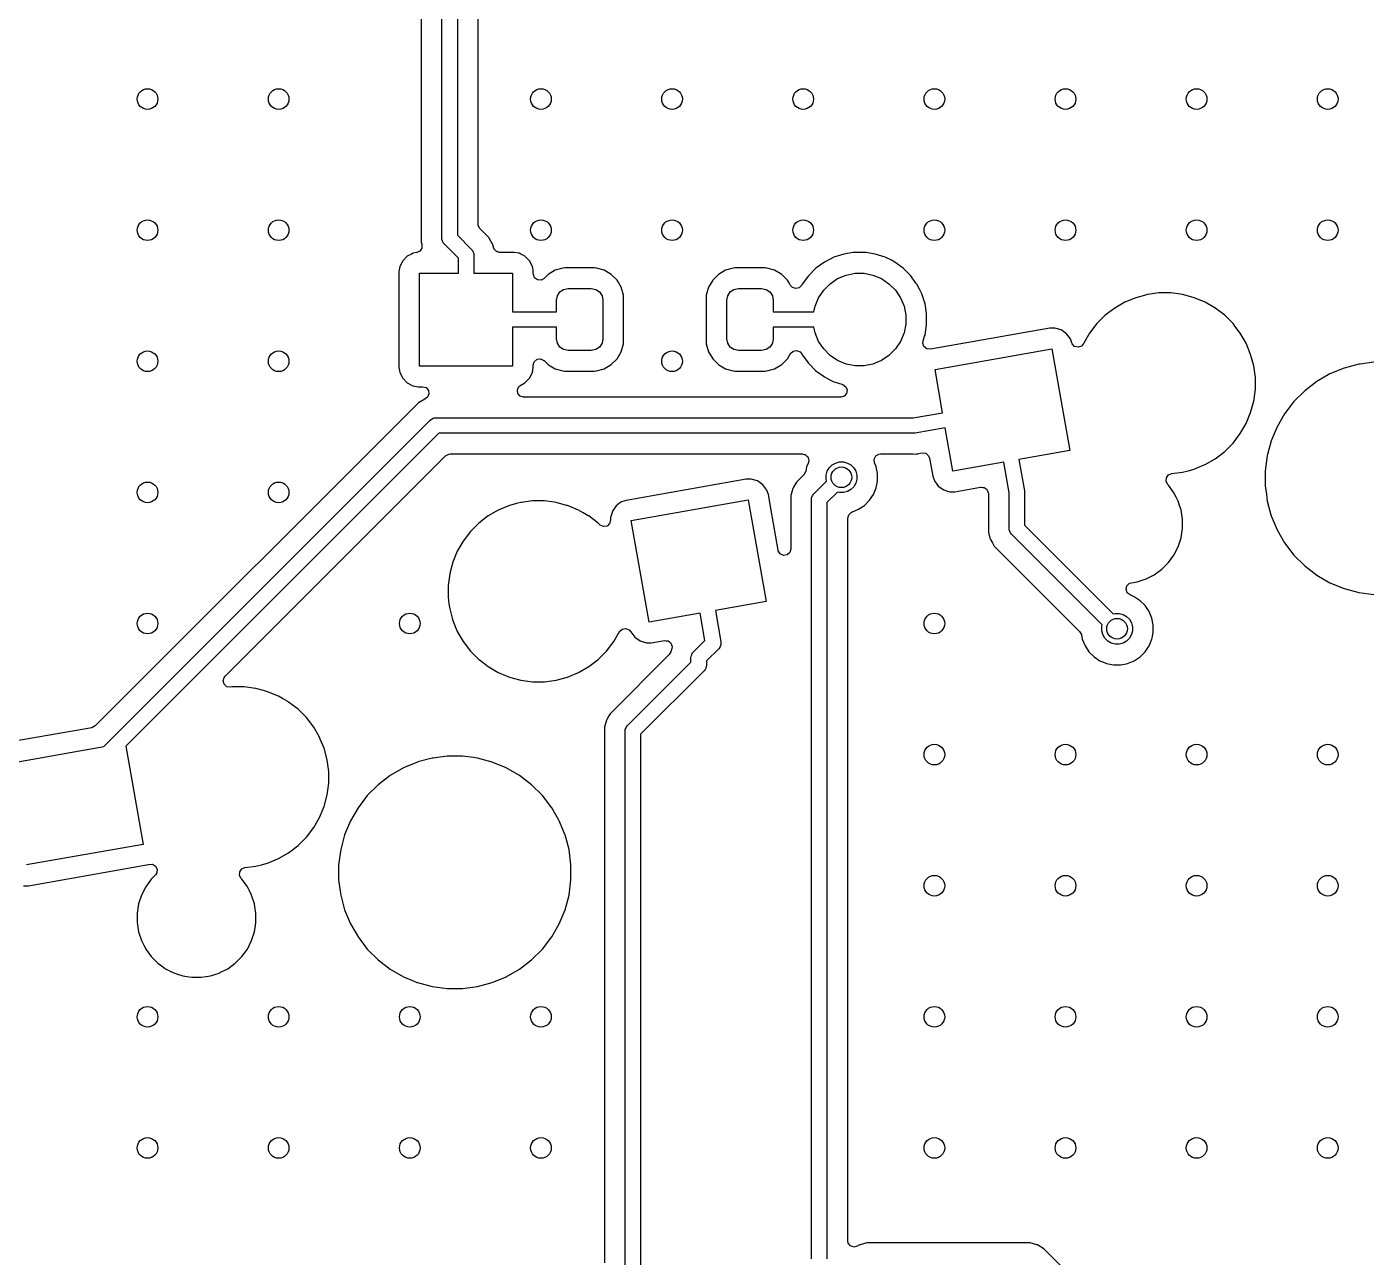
# Model space of a CAD drawing. Extents: x 2.6 to 14.2, y -9.4 to -3.8.
# Drawn here: x 10.091 to 11.118, y -5.714 to -4.775 of the extents above; entities that cross this region are included whole.
import ezdxf

# ---------------------------------------------------------------- set-up
doc = ezdxf.new("R2010")
doc.units = 0
doc.header["$MEASUREMENT"] = 0
doc.layers.add('BLACK', color=7, linetype='CONTINUOUS')

msp = doc.modelspace()

# ---------------------------------------------------------------- linework, layer by layer
at = {"layer": 'BLACK', "linetype": 'CONTINUOUS'}
for p, q in [((10.3919, -4.5435), (10.3919, -4.9397)), ((10.4077, -4.9368), (10.4077, -4.5463)), ((10.4195, -4.5488), (10.4195, -4.9344)), ((10.4353, -4.901), (10.4353, -4.6493)), ((10.4353, -4.9258), (10.4353, -4.901)), ((10.4354, -4.9269), (10.4353, -4.9258)), ((10.4367, -4.9293), (10.4354, -4.9269)), ((10.4078, -4.938), (10.4077, -4.9368)), ((10.4195, -4.9344), (10.4303, -4.9452)), ((10.4435, -4.9361), (10.4367, -4.9293)), ((10.4451, -4.9388), (10.4435, -4.9361)), ((10.3885, -4.9476), (10.3858, -4.948)), ((10.3908, -4.9466), (10.3885, -4.9476)), ((10.3924, -4.9443), (10.3908, -4.9466)), ((10.3919, -4.9397), (10.3923, -4.941)), ((10.3923, -4.941), (10.3924, -4.9415)), ((10.3924, -4.9415), (10.3924, -4.9443)), ((10.4087, -4.9401), (10.4078, -4.938)), ((10.4094, -4.941), (10.4087, -4.9401)), ((10.4202, -4.9518), (10.4094, -4.941)), ((10.4303, -4.9452), (10.4311, -4.9461)), ((10.4311, -4.9461), (10.4313, -4.9467)), ((10.4313, -4.9467), (10.4319, -4.9482)), ((10.4463, -4.941), (10.4451, -4.9388)), ((10.4472, -4.9441), (10.4463, -4.941)), ((10.4473, -4.9444), (10.4472, -4.9441)), ((10.4474, -4.9446), (10.4473, -4.9444)), ((10.4476, -4.9449), (10.4474, -4.9446)), ((10.448, -4.9456), (10.4476, -4.9449)), ((10.4486, -4.9461), (10.448, -4.9456)), ((10.4492, -4.9467), (10.4486, -4.9461)), ((10.4498, -4.9468), (10.4492, -4.9467)), ((10.4502, -4.9472), (10.4498, -4.9468)), ((10.451, -4.9472), (10.4502, -4.9472)), ((10.4518, -4.9475), (10.451, -4.9472)), ((10.4628, -4.9475), (10.4518, -4.9475)), ((10.4665, -4.948), (10.4628, -4.9475)), ((10.4628, -4.9475), (10.4628, -4.9475)), ((10.7212, -4.9476), (10.7142, -4.9487)), ((10.7221, -4.9475), (10.7212, -4.9476)), ((10.7302, -4.9475), (10.7221, -4.9475)), ((10.7311, -4.9476), (10.7302, -4.9475)), ((10.7381, -4.9487), (10.7311, -4.9476)), ((10.3773, -4.9548), (10.3755, -4.9583)), ((10.3778, -4.9538), (10.3773, -4.9548)), ((10.3813, -4.9503), (10.3778, -4.9538)), ((10.3778, -4.9538), (10.3778, -4.9538)), ((10.3778, -4.9538), (10.3778, -4.9538)), ((10.3845, -4.9487), (10.3813, -4.9503)), ((10.3813, -4.9503), (10.3813, -4.9503)), ((10.3813, -4.9503), (10.3813, -4.9503)), ((10.3858, -4.948), (10.3845, -4.9487)), ((10.4202, -4.9632), (10.4202, -4.9518)), ((10.4319, -4.9482), (10.4321, -4.9494)), ((10.4321, -4.9494), (10.4321, -4.9632)), ((10.4678, -4.9487), (10.4665, -4.948)), ((10.471, -4.9503), (10.4678, -4.9487)), ((10.4745, -4.9538), (10.471, -4.9503)), ((10.471, -4.9503), (10.471, -4.9503)), ((10.471, -4.9503), (10.471, -4.9503)), ((10.4768, -4.9583), (10.4745, -4.9538)), ((10.4745, -4.9538), (10.4745, -4.9538)), ((10.4745, -4.9538), (10.4745, -4.9538)), ((10.6993, -4.9549), (10.6928, -4.9596)), ((10.7065, -4.9512), (10.6993, -4.9549)), ((10.7142, -4.9487), (10.7065, -4.9512)), ((10.7458, -4.9512), (10.7381, -4.9487)), ((10.7504, -4.9535), (10.7458, -4.9512)), ((10.753, -4.9549), (10.7504, -4.9535)), ((10.7595, -4.9596), (10.753, -4.9549)), ((10.753, -4.9549), (10.753, -4.9549)), ((10.753, -4.9549), (10.753, -4.9549)), ((10.3755, -4.9583), (10.3749, -4.962)), ((10.3749, -4.962), (10.3749, -5.0353)), ((10.3907, -5.0341), (10.3907, -4.9632)), ((10.3907, -4.9632), (10.4202, -4.9632)), ((10.4321, -4.9632), (10.4616, -4.9632)), ((10.4616, -4.9632), (10.4616, -4.9927)), ((10.4772, -4.9611), (10.4768, -4.9583)), ((10.4773, -4.962), (10.4772, -4.9611)), ((10.4773, -4.9638), (10.4773, -4.962)), ((10.4774, -4.9642), (10.4773, -4.9638)), ((10.4783, -4.9668), (10.4774, -4.9642)), ((10.4805, -4.9684), (10.4783, -4.9668)), ((10.4833, -4.9686), (10.4805, -4.9684)), ((10.4857, -4.9673), (10.4833, -4.9686)), ((10.4887, -4.9643), (10.4857, -4.9673)), ((10.494, -4.9611), (10.4887, -4.9643)), ((10.4887, -4.9643), (10.4887, -4.9643)), ((10.5, -4.9594), (10.494, -4.9611)), ((10.494, -4.9611), (10.494, -4.9611)), ((10.5014, -4.9593), (10.5, -4.9594)), ((10.5241, -4.9593), (10.5014, -4.9593)), ((10.5014, -4.9593), (10.5014, -4.9593)), ((10.5255, -4.9594), (10.5241, -4.9593)), ((10.5315, -4.9611), (10.5255, -4.9594)), ((10.5255, -4.9594), (10.5255, -4.9594)), ((10.5368, -4.9643), (10.5315, -4.9611)), ((10.5315, -4.9611), (10.5315, -4.9611)), ((10.5412, -4.9687), (10.5368, -4.9643)), ((10.5368, -4.9643), (10.5368, -4.9643)), ((10.6186, -4.9643), (10.6142, -4.9687)), ((10.624, -4.9611), (10.6186, -4.9643)), ((10.6186, -4.9643), (10.6186, -4.9643)), ((10.6299, -4.9594), (10.624, -4.9611)), ((10.624, -4.9611), (10.624, -4.9611)), ((10.6313, -4.9593), (10.6299, -4.9594)), ((10.654, -4.9593), (10.6313, -4.9593)), ((10.6313, -4.9593), (10.6313, -4.9593)), ((10.6554, -4.9594), (10.654, -4.9593)), ((10.6614, -4.9611), (10.6554, -4.9594)), ((10.6554, -4.9594), (10.6554, -4.9594)), ((10.6668, -4.9643), (10.6614, -4.9611)), ((10.6614, -4.9611), (10.6614, -4.9611)), ((10.6712, -4.9687), (10.6668, -4.9643)), ((10.6668, -4.9643), (10.6668, -4.9643)), ((10.6871, -4.9653), (10.6824, -4.9718)), ((10.6928, -4.9596), (10.6871, -4.9653)), ((10.7037, -4.9713), (10.7094, -4.9674)), ((10.7094, -4.9674), (10.7159, -4.9647)), ((10.7159, -4.9647), (10.7227, -4.9634)), ((10.7227, -4.9634), (10.7296, -4.9634)), ((10.7296, -4.9634), (10.7364, -4.9647)), ((10.7364, -4.9647), (10.7428, -4.9674)), ((10.7428, -4.9674), (10.7486, -4.9713)), ((10.7652, -4.9653), (10.7595, -4.9596)), ((10.7692, -4.9709), (10.7652, -4.9653)), ((10.4957, -4.9805), (10.4976, -4.9776)), ((10.4976, -4.9776), (10.5005, -4.9757)), ((10.5005, -4.9757), (10.5039, -4.975)), ((10.5039, -4.975), (10.5216, -4.975)), ((10.5216, -4.975), (10.525, -4.9757)), ((10.525, -4.9757), (10.5279, -4.9776)), ((10.5279, -4.9776), (10.5298, -4.9805)), ((10.542, -4.97), (10.5412, -4.9687)), ((10.5412, -4.9687), (10.5412, -4.9687)), ((10.5444, -4.974), (10.542, -4.97)), ((10.5461, -4.98), (10.5444, -4.974)), ((10.611, -4.974), (10.6093, -4.98)), ((10.6142, -4.9687), (10.611, -4.974)), ((10.611, -4.974), (10.611, -4.974)), ((10.6142, -4.9687), (10.6142, -4.9687)), ((10.6256, -4.9805), (10.6276, -4.9776)), ((10.6276, -4.9776), (10.6304, -4.9757)), ((10.6304, -4.9757), (10.6338, -4.975)), ((10.6338, -4.975), (10.6515, -4.975)), ((10.6515, -4.975), (10.6549, -4.9757)), ((10.6549, -4.9757), (10.6578, -4.9776)), ((10.6578, -4.9776), (10.6597, -4.9805)), ((10.672, -4.97), (10.6712, -4.9687)), ((10.6712, -4.9687), (10.6712, -4.9687)), ((10.673, -4.9718), (10.672, -4.97)), ((10.6735, -4.9727), (10.673, -4.9718)), ((10.6749, -4.9742), (10.6735, -4.9727)), ((10.6775, -4.9751), (10.6749, -4.9742)), ((10.6802, -4.9744), (10.6775, -4.9751)), ((10.6821, -4.9724), (10.6802, -4.9744)), ((10.6824, -4.9718), (10.6821, -4.9724)), ((10.6949, -4.982), (10.6988, -4.9762)), ((10.6988, -4.9762), (10.7037, -4.9713)), ((10.7486, -4.9713), (10.7535, -4.9762)), ((10.7535, -4.9762), (10.7574, -4.982)), ((10.7699, -4.9718), (10.7692, -4.9709)), ((10.7718, -4.9755), (10.7699, -4.9718)), ((10.7736, -4.979), (10.7718, -4.9755)), ((10.9545, -4.9784), (10.946, -4.9796)), ((10.9636, -4.9784), (10.9545, -4.9784)), ((10.9545, -4.9784), (10.9545, -4.9784)), ((10.971, -4.9794), (10.9636, -4.9784)), ((10.9636, -4.9784), (10.9636, -4.9784)), ((10.495, -4.9839), (10.4957, -4.9805)), ((10.495, -4.9927), (10.495, -4.9839)), ((10.5298, -4.9805), (10.5305, -4.9839)), ((10.5305, -4.9839), (10.5305, -5.0134)), ((10.5462, -4.9814), (10.5461, -4.98)), ((10.5462, -5.0159), (10.5462, -4.9814)), ((10.6093, -4.98), (10.6092, -4.9814)), ((10.6092, -4.9814), (10.6092, -5.0159)), ((10.6093, -4.98), (10.6093, -4.98)), ((10.625, -4.9839), (10.6256, -4.9805)), ((10.625, -5.0134), (10.625, -4.9839)), ((10.6597, -4.9805), (10.6604, -4.9839)), ((10.6604, -4.9839), (10.6604, -4.9927)), ((10.6914, -4.9927), (10.6922, -4.9884)), ((10.6922, -4.9884), (10.6949, -4.982)), ((10.7574, -4.982), (10.7601, -4.9884)), ((10.7601, -4.9884), (10.7614, -4.9952)), ((10.7744, -4.9814), (10.7736, -4.979)), ((10.7736, -4.979), (10.7736, -4.979)), ((10.7736, -4.979), (10.7736, -4.979)), ((10.7761, -4.9867), (10.7744, -4.9814)), ((10.777, -4.9921), (10.7761, -4.9867)), ((10.9285, -4.9854), (10.9207, -4.9899)), ((10.9368, -4.982), (10.9285, -4.9854)), ((10.9285, -4.9854), (10.9285, -4.9854)), ((10.9441, -4.98), (10.9368, -4.982)), ((10.9456, -4.9796), (10.9441, -4.98)), ((10.946, -4.9796), (10.9456, -4.9796)), ((10.9725, -4.9796), (10.971, -4.9794)), ((10.9806, -4.9818), (10.9725, -4.9796)), ((10.9812, -4.982), (10.9806, -4.9818)), ((10.9896, -4.9854), (10.9812, -4.982)), ((10.9911, -4.9863), (10.9896, -4.9854)), ((10.9896, -4.9854), (10.9896, -4.9854)), ((10.997, -4.9897), (10.9911, -4.9863)), ((10.4616, -4.9927), (10.495, -4.9927)), ((10.6604, -4.9927), (10.6914, -4.9927)), ((10.7614, -4.9952), (10.7614, -5.0021)), ((10.7773, -4.9946), (10.777, -4.9921)), ((10.7773, -5.0027), (10.7773, -4.9946)), ((10.9135, -4.9954), (10.9071, -5.0018)), ((10.9207, -4.9899), (10.9135, -4.9954)), ((10.9974, -4.9899), (10.997, -4.9897)), ((11.0046, -4.9954), (10.9974, -4.9899)), ((11.011, -5.0018), (11.0046, -4.9954)), ((11.0046, -4.9954), (11.0046, -4.9954)), ((10.4655, -5.0046), (10.4616, -5.0046)), ((10.4616, -5.0046), (10.4616, -5.0341)), ((10.495, -5.0046), (10.4655, -5.0046)), ((10.495, -5.0134), (10.495, -5.0046)), ((10.685, -5.0046), (10.6604, -5.0046)), ((10.6604, -5.0046), (10.6604, -5.0134)), ((10.6914, -5.0046), (10.685, -5.0046)), ((10.6922, -5.0089), (10.6914, -5.0046)), ((10.6949, -5.0154), (10.6922, -5.0089)), ((10.7601, -5.0089), (10.7574, -5.0154)), ((10.7614, -5.0021), (10.7601, -5.0089)), ((10.7761, -5.0106), (10.7773, -5.0027)), ((10.8713, -5.0052), (10.7802, -5.0213)), ((10.8751, -5.0052), (10.8713, -5.0052)), ((10.8713, -5.0052), (10.8713, -5.0052)), ((10.8798, -5.0066), (10.8751, -5.0052)), ((10.8839, -5.0095), (10.8798, -5.0066)), ((10.8798, -5.0066), (10.8798, -5.0066)), ((10.9016, -5.009), (10.8971, -5.0168)), ((10.9071, -5.0018), (10.9016, -5.009)), ((11.0124, -5.0037), (11.011, -5.0018)), ((11.011, -5.0018), (11.011, -5.0018)), ((11.011, -5.0018), (11.011, -5.0018)), ((11.0165, -5.009), (11.0124, -5.0037)), ((11.021, -5.0168), (11.0165, -5.009)), ((11.0165, -5.009), (11.0165, -5.009)), ((11.0165, -5.009), (11.0165, -5.009)), ((10.4957, -5.0168), (10.495, -5.0134)), ((10.4976, -5.0197), (10.4957, -5.0168)), ((10.5005, -5.0216), (10.4976, -5.0197)), ((10.5279, -5.0197), (10.525, -5.0216)), ((10.5298, -5.0168), (10.5279, -5.0197)), ((10.5305, -5.0134), (10.5298, -5.0168)), ((10.5444, -5.0233), (10.5461, -5.0173)), ((10.5461, -5.0173), (10.5462, -5.0159)), ((10.6092, -5.0159), (10.6092, -5.0159)), ((10.6092, -5.0159), (10.6093, -5.0173)), ((10.6093, -5.0173), (10.611, -5.0233)), ((10.6256, -5.0168), (10.625, -5.0134)), ((10.6276, -5.0197), (10.6256, -5.0168)), ((10.6304, -5.0216), (10.6276, -5.0197)), ((10.6578, -5.0197), (10.6549, -5.0216)), ((10.6597, -5.0168), (10.6578, -5.0197)), ((10.6604, -5.0134), (10.6597, -5.0168)), ((10.6988, -5.0211), (10.6949, -5.0154)), ((10.7574, -5.0154), (10.7535, -5.0211)), ((10.7744, -5.0167), (10.7747, -5.015)), ((10.7753, -5.0193), (10.7744, -5.0167)), ((10.7747, -5.015), (10.7758, -5.0114)), ((10.7774, -5.021), (10.7753, -5.0193)), ((10.7758, -5.0114), (10.7761, -5.0106)), ((10.7761, -5.0106), (10.7761, -5.0106)), ((10.7761, -5.0106), (10.7761, -5.0106)), ((10.8869, -5.0135), (10.8839, -5.0095)), ((10.8839, -5.0095), (10.8839, -5.0095)), ((10.888, -5.0165), (10.8869, -5.0135)), ((10.8869, -5.0135), (10.8869, -5.0135)), ((10.8869, -5.0135), (10.8869, -5.0135)), ((10.8882, -5.0171), (10.888, -5.0165)), ((10.8901, -5.0191), (10.8882, -5.0171)), ((10.8928, -5.0198), (10.8901, -5.0191)), ((10.8954, -5.019), (10.8928, -5.0198)), ((10.897, -5.0169), (10.8954, -5.019)), ((10.8971, -5.0168), (10.897, -5.017)), ((10.897, -5.017), (10.897, -5.0169)), ((11.0222, -5.0199), (11.021, -5.0168)), ((11.021, -5.0168), (11.021, -5.0168)), ((11.021, -5.0168), (11.021, -5.0168)), ((10.4781, -5.0308), (10.4802, -5.029)), ((10.4802, -5.029), (10.4829, -5.0286)), ((10.4829, -5.0286), (10.4854, -5.0298)), ((10.4854, -5.0298), (10.4857, -5.03)), ((10.4857, -5.03), (10.4887, -5.033)), ((10.5039, -5.0223), (10.5005, -5.0216)), ((10.5216, -5.0223), (10.5039, -5.0223)), ((10.525, -5.0216), (10.5216, -5.0223)), ((10.5368, -5.033), (10.5412, -5.0286)), ((10.5412, -5.0286), (10.5444, -5.0233)), ((10.611, -5.0233), (10.611, -5.0233)), ((10.611, -5.0233), (10.6142, -5.0286)), ((10.6142, -5.0286), (10.6142, -5.0286)), ((10.6142, -5.0286), (10.6186, -5.033)), ((10.6338, -5.0223), (10.6304, -5.0216)), ((10.6515, -5.0223), (10.6338, -5.0223)), ((10.6549, -5.0216), (10.6515, -5.0223)), ((10.6668, -5.033), (10.6712, -5.0286)), ((10.6712, -5.0286), (10.6735, -5.0246)), ((10.6735, -5.0246), (10.6755, -5.0228)), ((10.6755, -5.0228), (10.6782, -5.0223)), ((10.6782, -5.0223), (10.6808, -5.0233)), ((10.6808, -5.0233), (10.6821, -5.0249)), ((10.6821, -5.0249), (10.6824, -5.0255)), ((10.6824, -5.0255), (10.6871, -5.032)), ((10.7037, -5.026), (10.6988, -5.0211)), ((10.7094, -5.0299), (10.7037, -5.026)), ((10.7159, -5.0326), (10.7094, -5.0299)), ((10.7428, -5.0299), (10.7364, -5.0326)), ((10.7486, -5.026), (10.7428, -5.0299)), ((10.7535, -5.0211), (10.7486, -5.026)), ((10.7802, -5.0213), (10.7774, -5.021)), ((10.7837, -5.0367), (10.8728, -5.021)), ((10.8728, -5.021), (10.8865, -5.0985)), ((11.0244, -5.0252), (11.0222, -5.0199)), ((11.0268, -5.0339), (11.0244, -5.0252)), ((10.3749, -5.0353), (10.3753, -5.0375)), ((10.3753, -5.0375), (10.3755, -5.039)), ((10.3755, -5.039), (10.3778, -5.0435)), ((10.4616, -5.0341), (10.3907, -5.0341)), ((10.4745, -5.0435), (10.4768, -5.039)), ((10.4768, -5.039), (10.4773, -5.0353)), ((10.4768, -5.039), (10.4768, -5.039)), ((10.4768, -5.039), (10.4768, -5.039)), ((10.4773, -5.0335), (10.4781, -5.0308)), ((10.4773, -5.0353), (10.4773, -5.0335)), ((10.4887, -5.033), (10.4887, -5.033)), ((10.4887, -5.033), (10.4902, -5.0339)), ((10.4902, -5.0339), (10.494, -5.0362)), ((10.494, -5.0362), (10.5, -5.0379)), ((10.5, -5.0379), (10.5014, -5.038)), ((10.5014, -5.038), (10.5241, -5.038)), ((10.5241, -5.038), (10.5255, -5.0379)), ((10.5255, -5.0379), (10.5315, -5.0362)), ((10.5315, -5.0362), (10.5368, -5.033)), ((10.6186, -5.033), (10.6186, -5.033)), ((10.6186, -5.033), (10.6201, -5.0339)), ((10.6201, -5.0339), (10.624, -5.0362)), ((10.624, -5.0362), (10.6299, -5.0379)), ((10.6299, -5.0379), (10.6313, -5.038)), ((10.6313, -5.038), (10.654, -5.038)), ((10.654, -5.038), (10.6554, -5.0379)), ((10.6554, -5.0379), (10.6614, -5.0362)), ((10.6614, -5.0362), (10.6668, -5.033)), ((10.6871, -5.032), (10.6928, -5.0377)), ((10.6928, -5.0377), (10.6983, -5.0417)), ((10.7227, -5.0339), (10.7159, -5.0326)), ((10.7296, -5.0339), (10.7227, -5.0339)), ((10.7364, -5.0326), (10.7296, -5.0339)), ((10.7895, -5.0697), (10.7837, -5.0367)), ((11.028, -5.0428), (11.0268, -5.0339)), ((11.0849, -5.0402), (11.0748, -5.046)), ((11.0956, -5.0357), (11.0849, -5.0402)), ((11.0849, -5.0402), (11.0849, -5.0402)), ((11.1068, -5.0327), (11.0956, -5.0357)), ((11.0956, -5.0357), (11.0956, -5.0357)), ((11.1079, -5.0326), (11.1068, -5.0327)), ((11.1183, -5.0312), (11.1079, -5.0326)), ((10.3778, -5.0435), (10.3778, -5.0435)), ((10.3778, -5.0435), (10.3778, -5.0435)), ((10.3778, -5.0435), (10.3813, -5.047)), ((10.3813, -5.047), (10.3813, -5.047)), ((10.3813, -5.047), (10.3813, -5.047)), ((10.3813, -5.047), (10.3851, -5.0489)), ((10.3851, -5.0489), (10.3858, -5.0493)), ((10.3858, -5.0493), (10.3895, -5.0499)), ((10.3895, -5.0499), (10.3895, -5.0499)), ((10.3895, -5.0499), (10.3929, -5.0499)), ((10.3929, -5.0499), (10.3956, -5.0506)), ((10.4652, -5.0523), (10.4663, -5.0498)), ((10.4663, -5.0498), (10.4678, -5.0486)), ((10.4678, -5.0486), (10.471, -5.047)), ((10.471, -5.047), (10.4745, -5.0435)), ((10.6983, -5.0417), (10.6993, -5.0424)), ((10.6993, -5.0424), (10.703, -5.0443)), ((10.703, -5.0443), (10.7065, -5.0461)), ((10.7065, -5.0461), (10.7065, -5.0461)), ((10.7065, -5.0461), (10.7065, -5.0461)), ((10.7065, -5.0461), (10.7093, -5.047)), ((10.7093, -5.047), (10.7133, -5.0483)), ((10.7133, -5.0483), (10.7156, -5.0499)), ((10.7156, -5.0499), (10.7166, -5.0524)), ((11.028, -5.0519), (11.028, -5.0428)), ((11.0748, -5.046), (11.0656, -5.053)), ((10.3946, -5.0593), (10.3897, -5.0622)), ((10.3948, -5.0592), (10.3946, -5.0593)), ((10.3966, -5.0579), (10.3948, -5.0592)), ((10.3956, -5.0506), (10.3974, -5.0527)), ((10.3978, -5.0554), (10.3966, -5.0579)), ((10.3974, -5.0527), (10.3978, -5.0554)), ((10.4656, -5.055), (10.4652, -5.0523)), ((10.4674, -5.0571), (10.4656, -5.055)), ((10.47, -5.0578), (10.4674, -5.0571)), ((10.7118, -5.0578), (10.47, -5.0578)), ((10.7143, -5.0571), (10.7118, -5.0578)), ((10.7162, -5.0551), (10.7143, -5.0571)), ((10.7166, -5.0524), (10.7162, -5.0551)), ((11.0268, -5.0608), (11.028, -5.0519)), ((11.0656, -5.053), (11.0574, -5.0613)), ((11.0656, -5.053), (11.0656, -5.053)), ((10.3897, -5.0622), (10.1432, -5.3086)), ((10.3897, -5.0622), (10.3897, -5.0622)), ((10.7671, -5.0736), (10.7895, -5.0697)), ((11.021, -5.0779), (11.0244, -5.0696)), ((11.0244, -5.0696), (11.0268, -5.0608)), ((11.0503, -5.0705), (11.0445, -5.0805)), ((11.0574, -5.0613), (11.0503, -5.0705)), ((11.0574, -5.0613), (11.0574, -5.0613)), ((10.1498, -5.3244), (10.3988, -5.0753)), ((10.3988, -5.0753), (10.3997, -5.0746)), ((10.3997, -5.0746), (10.4011, -5.074)), ((10.4011, -5.074), (10.4018, -5.0737)), ((10.4018, -5.0737), (10.403, -5.0736)), ((10.403, -5.0736), (10.7671, -5.0736)), ((10.7915, -5.0813), (10.7686, -5.0853)), ((10.7973, -5.1143), (10.7915, -5.0813)), ((11.0165, -5.0857), (11.021, -5.0779)), ((11.0445, -5.0805), (11.04, -5.0913)), ((11.0445, -5.0805), (11.0445, -5.0805)), ((10.4054, -5.0854), (10.1667, -5.3241)), ((10.7675, -5.0854), (10.4054, -5.0854)), ((10.7676, -5.0854), (10.7675, -5.0854)), ((10.7675, -5.0854), (10.7675, -5.0854)), ((10.7675, -5.0854), (10.7675, -5.0854)), ((10.768, -5.0854), (10.7676, -5.0854)), ((10.7686, -5.0853), (10.768, -5.0854)), ((11.011, -5.0929), (11.0165, -5.0857)), ((11.04, -5.0913), (11.0373, -5.1015)), ((11.04, -5.0913), (11.04, -5.0913)), ((10.4105, -5.1026), (10.4129, -5.1013)), ((10.4129, -5.1013), (10.414, -5.1012)), ((10.414, -5.1012), (10.6826, -5.1012)), ((10.6826, -5.1012), (10.6836, -5.1015)), ((10.6836, -5.1015), (10.6846, -5.1016)), ((10.6846, -5.1016), (10.6849, -5.1019)), ((10.6849, -5.1019), (10.6852, -5.102)), ((10.7386, -5.1027), (10.7409, -5.1013)), ((10.7409, -5.1013), (10.7421, -5.1012)), ((10.7421, -5.1012), (10.7644, -5.1012)), ((10.7644, -5.1012), (10.7648, -5.1012)), ((10.7648, -5.1012), (10.7648, -5.1012)), ((10.7648, -5.1012), (10.7665, -5.1012)), ((10.7665, -5.1012), (10.7665, -5.1012)), ((10.7665, -5.1012), (10.7669, -5.1012)), ((10.7669, -5.1012), (10.767, -5.1012)), ((10.767, -5.1012), (10.7686, -5.1014)), ((10.7686, -5.1014), (10.7695, -5.1012)), ((10.7695, -5.1012), (10.7705, -5.1012)), ((10.7705, -5.1012), (10.7723, -5.1007)), ((10.7723, -5.1007), (10.7739, -5.1004)), ((10.7739, -5.1004), (10.7767, -5.1007)), ((10.7767, -5.1007), (10.7788, -5.1025)), ((10.8865, -5.0985), (10.8477, -5.1054)), ((10.9974, -5.1048), (11.0046, -5.0993)), ((11.0046, -5.0993), (11.011, -5.0929)), ((11.0046, -5.0993), (11.0046, -5.0993)), ((11.0046, -5.0993), (11.0046, -5.0993)), ((11.011, -5.0929), (11.011, -5.0929)), ((11.011, -5.0929), (11.011, -5.0929)), ((11.0373, -5.1015), (11.037, -5.1025)), ((10.2423, -5.2708), (10.4105, -5.1026)), ((10.6858, -5.1109), (10.6851, -5.1146)), ((10.6852, -5.102), (10.6859, -5.1028)), ((10.6872, -5.1077), (10.6858, -5.1109)), ((10.6859, -5.1028), (10.6867, -5.1035)), ((10.6867, -5.1035), (10.6868, -5.1038)), ((10.6868, -5.1038), (10.687, -5.104)), ((10.687, -5.104), (10.6871, -5.1051)), ((10.6871, -5.1051), (10.6874, -5.1061)), ((10.6873, -5.1072), (10.6872, -5.1075)), ((10.6872, -5.1075), (10.6872, -5.1077)), ((10.6874, -5.1068), (10.6873, -5.1072)), ((10.6874, -5.1061), (10.6874, -5.1066)), ((10.6874, -5.1066), (10.6874, -5.1068)), ((10.7014, -5.1144), (10.703, -5.1118)), ((10.703, -5.1118), (10.7052, -5.1096)), ((10.7052, -5.1096), (10.7078, -5.1081)), ((10.7078, -5.1081), (10.7108, -5.1073)), ((10.7108, -5.1073), (10.7139, -5.1073)), ((10.7139, -5.1073), (10.7169, -5.1081)), ((10.7169, -5.1081), (10.7195, -5.1096)), ((10.7195, -5.1096), (10.7217, -5.1118)), ((10.7217, -5.1118), (10.7233, -5.1144)), ((10.7373, -5.1052), (10.7386, -5.1027)), ((10.7376, -5.1079), (10.7373, -5.1052)), ((10.7388, -5.1108), (10.7376, -5.1079)), ((10.7389, -5.1109), (10.7388, -5.1108)), ((10.7399, -5.1162), (10.7389, -5.1109)), ((10.7389, -5.1109), (10.7389, -5.1109)), ((10.7389, -5.1109), (10.7389, -5.1109)), ((10.7788, -5.1025), (10.7796, -5.1044)), ((10.7796, -5.1044), (10.782, -5.1182)), ((10.8361, -5.1074), (10.7973, -5.1143)), ((10.8402, -5.1308), (10.8361, -5.1074)), ((10.8477, -5.1054), (10.8519, -5.1293)), ((10.9812, -5.1128), (10.9864, -5.1106)), ((10.9864, -5.1106), (10.9896, -5.1093)), ((10.9896, -5.1093), (10.9974, -5.1048)), ((10.9896, -5.1093), (10.9896, -5.1093)), ((10.9896, -5.1093), (10.9896, -5.1093)), ((10.9896, -5.1093), (10.9896, -5.1093)), ((11.037, -5.1025), (11.0355, -5.114)), ((11.037, -5.1025), (11.037, -5.1025)), ((10.6398, -5.1204), (10.5482, -5.1366)), ((10.6435, -5.1204), (10.6398, -5.1204)), ((10.6398, -5.1204), (10.6398, -5.1204)), ((10.6483, -5.1218), (10.6435, -5.1204)), ((10.6524, -5.1247), (10.6483, -5.1218)), ((10.6483, -5.1218), (10.6483, -5.1218)), ((10.6838, -5.1169), (10.6781, -5.1226)), ((10.6839, -5.1168), (10.6838, -5.1168)), ((10.6838, -5.1168), (10.6838, -5.1169)), ((10.684, -5.1165), (10.6839, -5.1168)), ((10.685, -5.1148), (10.684, -5.1165)), ((10.6851, -5.1146), (10.685, -5.1148)), ((10.6913, -5.1317), (10.701, -5.1219)), ((10.7006, -5.1174), (10.7014, -5.1144)), ((10.7006, -5.1205), (10.7006, -5.1174)), ((10.701, -5.1219), (10.7006, -5.1205)), ((10.7233, -5.1144), (10.7241, -5.1174)), ((10.7241, -5.1205), (10.7233, -5.1235)), ((10.7241, -5.1174), (10.7241, -5.1205)), ((10.7393, -5.1246), (10.7399, -5.1217)), ((10.7399, -5.1217), (10.7399, -5.1162)), ((10.782, -5.1182), (10.782, -5.1182)), ((10.782, -5.1182), (10.7832, -5.1217)), ((10.7832, -5.1217), (10.7832, -5.1218)), ((10.7832, -5.1218), (10.7851, -5.1242)), ((10.9599, -5.1221), (10.9601, -5.1194)), ((10.9612, -5.1245), (10.9599, -5.1221)), ((10.9601, -5.1194), (10.9617, -5.1172)), ((10.9617, -5.1172), (10.964, -5.1162)), ((10.964, -5.1162), (10.9725, -5.1151)), ((10.9725, -5.1151), (10.9767, -5.114)), ((10.9767, -5.114), (10.9812, -5.1128)), ((11.0355, -5.114), (11.0355, -5.1256)), ((10.6554, -5.1287), (10.6524, -5.1247)), ((10.6524, -5.1247), (10.6524, -5.1247)), ((10.6566, -5.1322), (10.6554, -5.1287)), ((10.6587, -5.1441), (10.6566, -5.1322)), ((10.6752, -5.1275), (10.6738, -5.133)), ((10.6758, -5.1266), (10.6752, -5.1275)), ((10.6752, -5.1275), (10.6752, -5.1275)), ((10.6781, -5.1226), (10.6758, -5.1266)), ((10.6758, -5.1266), (10.6758, -5.1266)), ((10.6781, -5.1226), (10.6781, -5.1226)), ((10.6904, -5.133), (10.6905, -5.1326)), ((10.6905, -5.1326), (10.6913, -5.1317)), ((10.7094, -5.1303), (10.7013, -5.1383)), ((10.7108, -5.1307), (10.7094, -5.1303)), ((10.7139, -5.1307), (10.7108, -5.1307)), ((10.7169, -5.1299), (10.7139, -5.1307)), ((10.7195, -5.1283), (10.7169, -5.1299)), ((10.7217, -5.1262), (10.7195, -5.1283)), ((10.7233, -5.1235), (10.7217, -5.1262)), ((10.7338, -5.1365), (10.7368, -5.132)), ((10.7368, -5.132), (10.7389, -5.127)), ((10.7389, -5.127), (10.7393, -5.1246)), ((10.7851, -5.1242), (10.7862, -5.1257)), ((10.7862, -5.1257), (10.7862, -5.1257)), ((10.7862, -5.1257), (10.7903, -5.1286)), ((10.7903, -5.1286), (10.7903, -5.1286)), ((10.7903, -5.1286), (10.7924, -5.1292)), ((10.7924, -5.1292), (10.7951, -5.1301)), ((10.7951, -5.1301), (10.7988, -5.13)), ((10.7988, -5.13), (10.8185, -5.1265)), ((10.8185, -5.1265), (10.8189, -5.1266)), ((10.8189, -5.1266), (10.8192, -5.1265)), ((10.8192, -5.1265), (10.8202, -5.1267)), ((10.8202, -5.1267), (10.8212, -5.1268)), ((10.8212, -5.1268), (10.8215, -5.1271)), ((10.8215, -5.1271), (10.8219, -5.1272)), ((10.8219, -5.1272), (10.8226, -5.1279)), ((10.8226, -5.1279), (10.8234, -5.1286)), ((10.8234, -5.1286), (10.8235, -5.129)), ((10.8235, -5.129), (10.8237, -5.1292)), ((10.8237, -5.1292), (10.8242, -5.1305)), ((10.8242, -5.1305), (10.8244, -5.1318)), ((10.8244, -5.1318), (10.8245, -5.1326)), ((10.8245, -5.1326), (10.8245, -5.1609)), ((10.8402, -5.1581), (10.8402, -5.1308)), ((10.8519, -5.1293), (10.852, -5.1298)), ((10.852, -5.1298), (10.852, -5.1303)), ((10.852, -5.1303), (10.852, -5.1556)), ((10.9617, -5.125), (10.9612, -5.1245)), ((10.9649, -5.1293), (10.9617, -5.125)), ((10.9617, -5.125), (10.9617, -5.125)), ((10.9659, -5.1308), (10.9649, -5.1293)), ((10.9677, -5.1342), (10.9659, -5.1308)), ((11.0355, -5.1256), (11.0364, -5.1322)), ((11.0364, -5.1322), (11.037, -5.1371)), ((10.4591, -5.1406), (10.4507, -5.144)), ((10.4655, -5.1388), (10.4591, -5.1406)), ((10.4678, -5.1382), (10.4655, -5.1388)), ((10.4683, -5.1382), (10.4678, -5.1382)), ((10.4768, -5.137), (10.4683, -5.1382)), ((10.4858, -5.137), (10.4768, -5.137)), ((10.4768, -5.137), (10.4768, -5.137)), ((10.4933, -5.138), (10.4858, -5.137)), ((10.4858, -5.137), (10.4858, -5.137)), ((10.4948, -5.1382), (10.4933, -5.138)), ((10.5028, -5.1404), (10.4948, -5.1382)), ((10.5035, -5.1406), (10.5028, -5.1404)), ((10.5118, -5.144), (10.5035, -5.1406)), ((10.5406, -5.1408), (10.5378, -5.1449)), ((10.5432, -5.1388), (10.5406, -5.1408)), ((10.5446, -5.1378), (10.5432, -5.1388)), ((10.5482, -5.1366), (10.5446, -5.1378)), ((10.5482, -5.1366), (10.5482, -5.1366)), ((10.5521, -5.1519), (10.6413, -5.1362)), ((10.6413, -5.1362), (10.655, -5.2137)), ((10.6738, -5.133), (10.6738, -5.133)), ((10.6738, -5.133), (10.6738, -5.1738)), ((10.6895, -5.1359), (10.6896, -5.1347)), ((10.6895, -5.7151), (10.6895, -5.1359)), ((10.6896, -5.1347), (10.6904, -5.133)), ((10.7013, -5.1383), (10.7013, -5.7151)), ((10.7254, -5.1434), (10.7299, -5.1404)), ((10.7299, -5.1404), (10.7338, -5.1365)), ((10.9691, -5.1371), (10.9677, -5.1342)), ((10.9702, -5.1404), (10.9691, -5.1371)), ((10.9691, -5.1371), (10.9691, -5.1371)), ((10.9713, -5.1439), (10.9702, -5.1404)), ((11.037, -5.1371), (11.0399, -5.1476)), ((10.4429, -5.1485), (10.4358, -5.154)), ((10.4507, -5.144), (10.4429, -5.1485)), ((10.4507, -5.144), (10.4507, -5.144)), ((10.5153, -5.146), (10.5118, -5.144)), ((10.5118, -5.144), (10.5118, -5.144)), ((10.5193, -5.1483), (10.5153, -5.146)), ((10.5197, -5.1485), (10.5193, -5.1483)), ((10.5268, -5.154), (10.5197, -5.1485)), ((10.5363, -5.1517), (10.5356, -5.1543)), ((10.5372, -5.1467), (10.5363, -5.1497)), ((10.5363, -5.1497), (10.5363, -5.1497)), ((10.5363, -5.1497), (10.5363, -5.1517)), ((10.5378, -5.1449), (10.5372, -5.1467)), ((10.5658, -5.2294), (10.5521, -5.1519)), ((10.6641, -5.1746), (10.6587, -5.1441)), ((10.7171, -5.1501), (10.7179, -5.1475)), ((10.7171, -5.7013), (10.7171, -5.1501)), ((10.7179, -5.1475), (10.72, -5.1457)), ((10.72, -5.1457), (10.7202, -5.1456)), ((10.7202, -5.1456), (10.7254, -5.1434)), ((10.7202, -5.1456), (10.7202, -5.1456)), ((10.7254, -5.1434), (10.7254, -5.1434)), ((10.7254, -5.1434), (10.7254, -5.1434)), ((10.9716, -5.1456), (10.9713, -5.1439)), ((10.9725, -5.151), (10.9716, -5.1456)), ((10.9725, -5.1581), (10.9725, -5.151)), ((11.0399, -5.1476), (11.04, -5.1483)), ((11.04, -5.1483), (11.04, -5.1483)), ((11.04, -5.1483), (11.0445, -5.1591)), ((10.4294, -5.1604), (10.4239, -5.1676)), ((10.4358, -5.154), (10.4294, -5.1604)), ((10.528, -5.1552), (10.5268, -5.154)), ((10.5268, -5.154), (10.5268, -5.154)), ((10.5283, -5.1555), (10.528, -5.1552)), ((10.5309, -5.1566), (10.5283, -5.1555)), ((10.5336, -5.1562), (10.5309, -5.1566)), ((10.5356, -5.1543), (10.5336, -5.1562)), ((10.8245, -5.1609), (10.8248, -5.1621)), ((10.8248, -5.1621), (10.8256, -5.1654)), ((10.8403, -5.1592), (10.8402, -5.1581)), ((10.8405, -5.1596), (10.8403, -5.1592)), ((10.8412, -5.1614), (10.8405, -5.1596)), ((10.842, -5.1623), (10.8412, -5.1614)), ((10.9112, -5.2315), (10.842, -5.1623)), ((10.852, -5.1556), (10.9196, -5.2232)), ((10.9713, -5.1651), (10.9719, -5.1615)), ((10.9719, -5.1615), (10.9725, -5.1581)), ((11.0445, -5.1591), (11.0445, -5.1591)), ((11.0445, -5.1591), (11.0503, -5.1691)), ((10.4239, -5.1676), (10.4194, -5.1754)), ((10.8256, -5.1654), (10.8259, -5.1664)), ((10.8259, -5.1664), (10.8259, -5.1664)), ((10.8259, -5.1664), (10.8275, -5.1691)), ((10.8275, -5.1691), (10.8288, -5.1714)), ((10.8288, -5.1714), (10.8288, -5.1714)), ((10.8288, -5.1714), (10.894, -5.2366)), ((10.9659, -5.1783), (10.9691, -5.1719)), ((10.9691, -5.1719), (10.9713, -5.1651)), ((11.0503, -5.1691), (11.0574, -5.1783)), ((10.4159, -5.1838), (10.4152, -5.1864)), ((10.4194, -5.1754), (10.4159, -5.1838)), ((10.4194, -5.1754), (10.4194, -5.1754)), ((10.6642, -5.1751), (10.6641, -5.1746)), ((10.6657, -5.1774), (10.6642, -5.1751)), ((10.6682, -5.1786), (10.6657, -5.1774)), ((10.6709, -5.1782), (10.6682, -5.1786)), ((10.673, -5.1764), (10.6709, -5.1782)), ((10.6738, -5.1738), (10.673, -5.1764)), ((10.9617, -5.184), (10.9659, -5.1783)), ((11.0574, -5.1783), (11.0574, -5.1783)), ((11.0574, -5.1783), (11.0656, -5.1866)), ((10.4136, -5.1925), (10.4124, -5.2014)), ((10.4152, -5.1864), (10.4136, -5.1924)), ((10.4136, -5.1924), (10.4136, -5.1925)), ((10.4136, -5.1925), (10.4136, -5.1925)), ((10.9446, -5.1965), (10.9509, -5.1933)), ((10.9509, -5.1933), (10.9567, -5.1891)), ((10.9567, -5.1891), (10.9617, -5.184)), ((11.0656, -5.1866), (11.0656, -5.1866)), ((11.0656, -5.1866), (11.0748, -5.1936)), ((11.0748, -5.1936), (11.0849, -5.1994)), ((10.4124, -5.2014), (10.4124, -5.2105)), ((10.9294, -5.2044), (10.9301, -5.2017)), ((10.9302, -5.207), (10.9294, -5.2044)), ((10.9301, -5.2017), (10.9321, -5.1998)), ((10.9321, -5.1998), (10.9335, -5.1994)), ((10.9335, -5.1994), (10.9378, -5.1987)), ((10.9378, -5.1987), (10.9446, -5.1965)), ((10.9446, -5.1965), (10.9446, -5.1965)), ((10.9446, -5.1965), (10.9446, -5.1965)), ((11.0849, -5.1994), (11.0849, -5.1994)), ((11.0849, -5.1994), (11.0849, -5.1994)), ((11.0849, -5.1994), (11.0956, -5.2039)), ((11.0956, -5.2039), (11.1068, -5.2069)), ((10.4124, -5.2105), (10.413, -5.2155)), ((10.655, -5.2137), (10.6162, -5.2206)), ((10.9324, -5.2087), (10.9302, -5.207)), ((10.9356, -5.2101), (10.9324, -5.2087)), ((10.9401, -5.2131), (10.9356, -5.2101)), ((10.9356, -5.2101), (10.9356, -5.2101)), ((10.944, -5.2169), (10.9401, -5.2131)), ((10.9401, -5.2131), (10.9401, -5.2131)), ((11.1068, -5.2069), (11.1183, -5.2084)), ((10.413, -5.2155), (10.4136, -5.2194)), ((10.4136, -5.2194), (10.4155, -5.2265)), ((10.6046, -5.2226), (10.5658, -5.2294)), ((10.6082, -5.2435), (10.6046, -5.2226)), ((10.6162, -5.2206), (10.6204, -5.2445)), ((10.9196, -5.2232), (10.921, -5.2228)), ((10.921, -5.2228), (10.9241, -5.2228)), ((10.9241, -5.2228), (10.9271, -5.2236)), ((10.9271, -5.2236), (10.9297, -5.2251)), ((10.947, -5.2214), (10.944, -5.2169)), ((10.944, -5.2169), (10.944, -5.2169)), ((10.948, -5.2239), (10.947, -5.2214)), ((10.947, -5.2214), (10.947, -5.2214)), ((10.9491, -5.2264), (10.948, -5.2239)), ((10.4155, -5.2265), (10.4159, -5.2282)), ((10.4159, -5.2282), (10.4194, -5.2365)), ((10.5431, -5.2367), (10.5451, -5.2348)), ((10.5451, -5.2348), (10.5478, -5.2343)), ((10.5478, -5.2343), (10.5504, -5.2353)), ((10.5504, -5.2353), (10.5515, -5.2366)), ((10.9108, -5.233), (10.9112, -5.2315)), ((10.9108, -5.236), (10.9108, -5.233)), ((10.9297, -5.2251), (10.9319, -5.2273)), ((10.9319, -5.2273), (10.9335, -5.23)), ((10.9335, -5.23), (10.9343, -5.233)), ((10.9343, -5.233), (10.9343, -5.236)), ((10.9501, -5.2318), (10.9491, -5.2264)), ((10.9491, -5.2264), (10.9491, -5.2264)), ((10.9491, -5.2264), (10.9491, -5.2264)), ((10.9501, -5.2372), (10.9501, -5.2318)), ((10.4194, -5.2365), (10.4194, -5.2365)), ((10.4194, -5.2365), (10.4239, -5.2443)), ((10.4239, -5.2443), (10.4294, -5.2515)), ((10.5332, -5.2515), (10.5387, -5.2443)), ((10.5387, -5.2443), (10.5431, -5.2367)), ((10.5515, -5.2366), (10.5515, -5.2366)), ((10.5515, -5.2366), (10.5515, -5.2367)), ((10.5515, -5.2367), (10.5517, -5.2369)), ((10.5517, -5.2369), (10.5517, -5.2369)), ((10.5517, -5.2369), (10.5547, -5.2409)), ((10.5547, -5.2409), (10.5547, -5.2409)), ((10.5547, -5.2409), (10.5588, -5.2438)), ((10.5588, -5.2438), (10.5588, -5.2438)), ((10.5588, -5.2438), (10.5612, -5.2445)), ((10.5612, -5.2445), (10.5636, -5.2452)), ((10.5636, -5.2452), (10.5673, -5.2452)), ((10.5673, -5.2452), (10.5774, -5.2434)), ((10.5774, -5.2434), (10.5774, -5.2434)), ((10.5774, -5.2434), (10.5775, -5.2434)), ((10.5775, -5.2434), (10.5788, -5.2436)), ((10.5788, -5.2436), (10.5802, -5.2437)), ((10.5802, -5.2437), (10.5802, -5.2437)), ((10.5802, -5.2437), (10.5802, -5.2437)), ((10.5802, -5.2437), (10.5812, -5.2446)), ((10.5812, -5.2446), (10.5823, -5.2454)), ((10.5823, -5.2454), (10.5823, -5.2455)), ((10.5823, -5.2455), (10.5823, -5.2455)), ((10.5823, -5.2455), (10.5827, -5.2468)), ((10.5994, -5.2524), (10.6082, -5.2435)), ((10.6204, -5.2445), (10.6205, -5.2456)), ((10.894, -5.2366), (10.8953, -5.239)), ((10.8953, -5.239), (10.8953, -5.2391)), ((10.8953, -5.2391), (10.896, -5.2425)), ((10.896, -5.2425), (10.896, -5.2425)), ((10.896, -5.2425), (10.8981, -5.2476)), ((10.9116, -5.239), (10.9108, -5.236)), ((10.9132, -5.2417), (10.9116, -5.239)), ((10.9154, -5.2439), (10.9132, -5.2417)), ((10.918, -5.2454), (10.9154, -5.2439)), ((10.921, -5.2462), (10.918, -5.2454)), ((10.9271, -5.2454), (10.9241, -5.2462)), ((10.9297, -5.2439), (10.9271, -5.2454)), ((10.9319, -5.2417), (10.9297, -5.2439)), ((10.9335, -5.239), (10.9319, -5.2417)), ((10.9343, -5.236), (10.9335, -5.239)), ((10.947, -5.2476), (10.9491, -5.2425)), ((10.9491, -5.2425), (10.9495, -5.2404)), ((10.9495, -5.2404), (10.9501, -5.2372)), ((10.4294, -5.2515), (10.4294, -5.2515)), ((10.4294, -5.2515), (10.4358, -5.2579)), ((10.5268, -5.2579), (10.5332, -5.2515)), ((10.5332, -5.2515), (10.5332, -5.2515)), ((10.5332, -5.2515), (10.5332, -5.2515)), ((10.5811, -5.2542), (10.5359, -5.2993)), ((10.5823, -5.252), (10.5811, -5.2542)), ((10.583, -5.2495), (10.5823, -5.252)), ((10.5827, -5.2468), (10.5832, -5.2481)), ((10.5832, -5.2481), (10.583, -5.2495)), ((10.5832, -5.2481), (10.5832, -5.2481)), ((10.5832, -5.2481), (10.5832, -5.2481)), ((10.5976, -5.2565), (10.5977, -5.2554)), ((10.5977, -5.2554), (10.5982, -5.2543)), ((10.5982, -5.2543), (10.5986, -5.2532)), ((10.5986, -5.2532), (10.5994, -5.2524)), ((10.6188, -5.2497), (10.6094, -5.259)), ((10.6195, -5.2488), (10.6188, -5.2497)), ((10.6197, -5.2483), (10.6195, -5.2488)), ((10.62, -5.2479), (10.6197, -5.2483)), ((10.6201, -5.2472), (10.62, -5.2479)), ((10.6204, -5.2466), (10.6201, -5.2472)), ((10.6205, -5.2456), (10.6204, -5.2461)), ((10.6204, -5.2461), (10.6204, -5.2466)), ((10.8981, -5.2476), (10.8981, -5.2476)), ((10.8981, -5.2476), (10.9011, -5.2521)), ((10.9011, -5.2521), (10.9011, -5.2521)), ((10.9011, -5.2521), (10.905, -5.2559)), ((10.9241, -5.2462), (10.921, -5.2462)), ((10.9401, -5.2559), (10.944, -5.2521)), ((10.944, -5.2521), (10.947, -5.2476)), ((10.4358, -5.2579), (10.4358, -5.2579)), ((10.4358, -5.2579), (10.4358, -5.2579)), ((10.4358, -5.2579), (10.437, -5.2588)), ((10.437, -5.2588), (10.4429, -5.2634)), ((10.4429, -5.2634), (10.4429, -5.2634)), ((10.4429, -5.2634), (10.4429, -5.2634)), ((10.4429, -5.2634), (10.4507, -5.2679)), ((10.5118, -5.2679), (10.5197, -5.2634)), ((10.5197, -5.2634), (10.5268, -5.2579)), ((10.5268, -5.2579), (10.5268, -5.2579)), ((10.5268, -5.2579), (10.5268, -5.2579)), ((10.5491, -5.3084), (10.5976, -5.2599)), ((10.5976, -5.2599), (10.5976, -5.2565)), ((10.6084, -5.2656), (10.6077, -5.2665)), ((10.6091, -5.2641), (10.6084, -5.2656)), ((10.6093, -5.2635), (10.6091, -5.2641)), ((10.6094, -5.2623), (10.6093, -5.2635)), ((10.6094, -5.259), (10.6094, -5.2623)), ((10.905, -5.2559), (10.905, -5.2559)), ((10.905, -5.2559), (10.9095, -5.2589)), ((10.9095, -5.2589), (10.9095, -5.2589)), ((10.9095, -5.2589), (10.9135, -5.2606)), ((10.9135, -5.2606), (10.9145, -5.261)), ((10.9145, -5.261), (10.9145, -5.261)), ((10.9145, -5.261), (10.9145, -5.261)), ((10.9145, -5.261), (10.9198, -5.2621)), ((10.9198, -5.2621), (10.9198, -5.2621)), ((10.9198, -5.2621), (10.9253, -5.2621)), ((10.9253, -5.2621), (10.9294, -5.2612)), ((10.9294, -5.2612), (10.9306, -5.261)), ((10.9306, -5.261), (10.9356, -5.2589)), ((10.9356, -5.2589), (10.9401, -5.2559)), ((10.2409, -5.2742), (10.2417, -5.2716)), ((10.2416, -5.2769), (10.2409, -5.2742)), ((10.2417, -5.2716), (10.2423, -5.2708)), ((10.4507, -5.2679), (10.4507, -5.2679)), ((10.4507, -5.2679), (10.4507, -5.2679)), ((10.4507, -5.2679), (10.4543, -5.2694)), ((10.4543, -5.2694), (10.4591, -5.2714)), ((10.4591, -5.2714), (10.4678, -5.2737)), ((10.4678, -5.2737), (10.4768, -5.2749)), ((10.4768, -5.2749), (10.4768, -5.2749)), ((10.4768, -5.2749), (10.4858, -5.2749)), ((10.4858, -5.2749), (10.4948, -5.2737)), ((10.4858, -5.2749), (10.4858, -5.2749)), ((10.4948, -5.2737), (10.5035, -5.2714)), ((10.5035, -5.2714), (10.5118, -5.2679)), ((10.6077, -5.2665), (10.5592, -5.315)), ((10.2437, -5.2787), (10.2416, -5.2769)), ((10.2464, -5.2791), (10.2437, -5.2787)), ((10.2479, -5.2789), (10.2464, -5.2791)), ((10.257, -5.2789), (10.2479, -5.2789)), ((10.2479, -5.2789), (10.2479, -5.2789)), ((10.2479, -5.2789), (10.2479, -5.2789)), ((10.2638, -5.2798), (10.257, -5.2789)), ((10.257, -5.2789), (10.257, -5.2789)), ((10.2659, -5.2801), (10.2638, -5.2798)), ((10.2716, -5.2816), (10.2659, -5.2801)), ((10.2747, -5.2825), (10.2716, -5.2816)), ((10.283, -5.2859), (10.2747, -5.2825)), ((10.2862, -5.2877), (10.283, -5.2859)), ((10.283, -5.2859), (10.283, -5.2859)), ((10.2903, -5.2901), (10.2862, -5.2877)), ((10.2908, -5.2904), (10.2903, -5.2901)), ((10.298, -5.2959), (10.2908, -5.2904)), ((10.3044, -5.3023), (10.298, -5.2959)), ((10.298, -5.2959), (10.298, -5.2959)), ((10.3051, -5.3032), (10.3044, -5.3023)), ((10.3044, -5.3023), (10.3044, -5.3023)), ((10.3044, -5.3023), (10.3044, -5.3023)), ((10.3099, -5.3095), (10.3051, -5.3032)), ((10.5331, -5.3042), (10.5316, -5.3097)), ((10.5334, -5.3037), (10.5331, -5.3042)), ((10.5331, -5.3042), (10.5331, -5.3042)), ((10.535, -5.3009), (10.5334, -5.3036)), ((10.5334, -5.3036), (10.5334, -5.3037)), ((10.5359, -5.2993), (10.535, -5.3009)), ((10.5359, -5.2993), (10.5359, -5.2993)), ((10.1406, -5.31), (10.0731, -5.3219)), ((10.1408, -5.31), (10.1406, -5.31)), ((10.1432, -5.3086), (10.1408, -5.31)), ((10.3144, -5.3173), (10.3099, -5.3095)), ((10.3099, -5.3095), (10.3099, -5.3095)), ((10.3099, -5.3095), (10.3099, -5.3095)), ((10.3149, -5.3186), (10.3144, -5.3173)), ((10.3144, -5.3173), (10.3144, -5.3173)), ((10.3144, -5.3173), (10.3144, -5.3173)), ((10.5316, -5.3097), (10.5316, -5.3097)), ((10.5316, -5.3097), (10.5316, -5.7182)), ((10.5474, -5.3126), (10.5475, -5.3114)), ((10.5474, -5.7388), (10.5474, -5.3126)), ((10.5475, -5.3114), (10.5481, -5.31)), ((10.5481, -5.31), (10.5484, -5.3093)), ((10.5484, -5.3093), (10.5491, -5.3084)), ((10.5592, -5.315), (10.5592, -5.7388)), ((10.0771, -5.3372), (10.1498, -5.3244)), ((10.1667, -5.3241), (10.1799, -5.399)), ((10.3179, -5.3257), (10.3149, -5.3186)), ((10.3202, -5.3344), (10.3179, -5.3257)), ((10.3214, -5.3433), (10.3202, -5.3344)), ((10.389, -5.3362), (10.3783, -5.3407)), ((10.3893, -5.3361), (10.389, -5.3362)), ((10.389, -5.3362), (10.389, -5.3362)), ((10.4002, -5.3332), (10.3893, -5.3361)), ((10.4009, -5.3331), (10.4002, -5.3332)), ((10.4117, -5.3317), (10.4009, -5.3331)), ((10.4234, -5.3317), (10.4117, -5.3317)), ((10.4117, -5.3317), (10.4117, -5.3317)), ((10.4318, -5.3328), (10.4234, -5.3317)), ((10.4234, -5.3317), (10.4234, -5.3317)), ((10.4349, -5.3332), (10.4318, -5.3328)), ((10.4461, -5.3362), (10.4349, -5.3332)), ((10.4568, -5.3407), (10.4461, -5.3362)), ((10.4461, -5.3362), (10.4461, -5.3362)), ((10.4461, -5.3362), (10.4461, -5.3362)), ((10.3214, -5.3524), (10.3214, -5.3433)), ((10.3682, -5.3465), (10.359, -5.3535)), ((10.3783, -5.3407), (10.3682, -5.3465)), ((10.3783, -5.3407), (10.3783, -5.3407)), ((10.4669, -5.3465), (10.4568, -5.3407)), ((10.4568, -5.3407), (10.4568, -5.3407)), ((10.4761, -5.3535), (10.4669, -5.3465)), ((10.3202, -5.3613), (10.3214, -5.3524)), ((10.359, -5.3535), (10.3508, -5.3617)), ((10.359, -5.3535), (10.359, -5.3535)), ((10.4843, -5.3617), (10.4761, -5.3535)), ((10.4761, -5.3535), (10.4761, -5.3535)), ((10.3179, -5.3701), (10.3202, -5.3613)), ((10.3508, -5.3617), (10.3437, -5.371)), ((10.3508, -5.3617), (10.3508, -5.3617)), ((10.4914, -5.371), (10.4843, -5.3617)), ((10.4843, -5.3617), (10.4843, -5.3617)), ((10.3099, -5.3862), (10.3144, -5.3784)), ((10.3144, -5.3784), (10.3179, -5.3701)), ((10.3437, -5.371), (10.3379, -5.381)), ((10.4966, -5.38), (10.4914, -5.371)), ((10.3044, -5.3934), (10.3099, -5.3862)), ((10.3379, -5.381), (10.3335, -5.3917)), ((10.3379, -5.381), (10.3379, -5.381)), ((10.4972, -5.381), (10.4966, -5.38)), ((10.5, -5.3877), (10.4972, -5.381)), ((10.5015, -5.3915), (10.5, -5.3877)), ((10.1799, -5.399), (10.0908, -5.4147)), ((10.298, -5.3998), (10.3044, -5.3934)), ((10.3044, -5.3934), (10.3044, -5.3934)), ((10.3044, -5.3934), (10.3044, -5.3934)), ((10.3335, -5.3917), (10.3305, -5.4028)), ((10.3335, -5.3917), (10.3335, -5.3917)), ((10.5016, -5.3917), (10.5015, -5.3915)), ((10.5046, -5.403), (10.5016, -5.3917)), ((10.2807, -5.4107), (10.283, -5.4098)), ((10.283, -5.4098), (10.2908, -5.4053)), ((10.283, -5.4098), (10.283, -5.4098)), ((10.283, -5.4098), (10.283, -5.4098)), ((10.283, -5.4098), (10.283, -5.4098)), ((10.2908, -5.4053), (10.298, -5.3998)), ((10.298, -5.3998), (10.298, -5.3998)), ((10.298, -5.3998), (10.298, -5.3998)), ((10.3305, -5.403), (10.3289, -5.4145)), ((10.3305, -5.4028), (10.3305, -5.403)), ((10.3305, -5.403), (10.3305, -5.403)), ((10.5061, -5.4145), (10.5046, -5.403)), ((10.0923, -5.4305), (10.1839, -5.4143)), ((10.1839, -5.4143), (10.1842, -5.4142)), ((10.1842, -5.4142), (10.187, -5.4141)), ((10.187, -5.4141), (10.1893, -5.4155)), ((10.1893, -5.4155), (10.1906, -5.4179)), ((10.1906, -5.4179), (10.1903, -5.4207)), ((10.2533, -5.4226), (10.2535, -5.4198)), ((10.2535, -5.4198), (10.2552, -5.4176)), ((10.2552, -5.4176), (10.2574, -5.4167)), ((10.2574, -5.4167), (10.2659, -5.4156)), ((10.2659, -5.4156), (10.2701, -5.4145)), ((10.2701, -5.4145), (10.2747, -5.4133)), ((10.2747, -5.4133), (10.2807, -5.4107)), ((10.3289, -5.4145), (10.3289, -5.4261)), ((10.5061, -5.4261), (10.5061, -5.4145)), ((10.186, -5.4255), (10.1818, -5.4313)), ((10.1893, -5.4223), (10.186, -5.4255)), ((10.1903, -5.4207), (10.1893, -5.4223)), ((10.2546, -5.425), (10.2533, -5.4226)), ((10.2551, -5.4255), (10.2546, -5.425)), ((10.2583, -5.4299), (10.2551, -5.4255)), ((10.2551, -5.4255), (10.2551, -5.4255)), ((10.2593, -5.4313), (10.2583, -5.4299)), ((10.3289, -5.4261), (10.3301, -5.4347)), ((10.5046, -5.4376), (10.5061, -5.4261)), ((10.0885, -5.4306), (10.0923, -5.4305)), ((10.1786, -5.4376), (10.1764, -5.4444)), ((10.1818, -5.4313), (10.1786, -5.4376)), ((10.1786, -5.4376), (10.1786, -5.4376)), ((10.2609, -5.4344), (10.2593, -5.4313)), ((10.2626, -5.4376), (10.2609, -5.4344)), ((10.2631, -5.4392), (10.2626, -5.4376)), ((10.2626, -5.4376), (10.2626, -5.4376)), ((10.2648, -5.4444), (10.2631, -5.4392)), ((10.3301, -5.4347), (10.3305, -5.4376)), ((10.3305, -5.4376), (10.3335, -5.4488)), ((10.5016, -5.4488), (10.5046, -5.4376)), ((10.1764, -5.4444), (10.1753, -5.4515)), ((10.2651, -5.4464), (10.2648, -5.4444)), ((10.2659, -5.4515), (10.2651, -5.4464)), ((10.3335, -5.4488), (10.3335, -5.4488)), ((10.3335, -5.4488), (10.3379, -5.4596)), ((10.4972, -5.4596), (10.5016, -5.4488)), ((10.1753, -5.4515), (10.1753, -5.4586)), ((10.1753, -5.4586), (10.1764, -5.4656)), ((10.2648, -5.4656), (10.2655, -5.4608)), ((10.2655, -5.4608), (10.2659, -5.4586)), ((10.2659, -5.4586), (10.2659, -5.4515)), ((10.3379, -5.4596), (10.3379, -5.4596)), ((10.3379, -5.4596), (10.3437, -5.4696)), ((10.4914, -5.4696), (10.4972, -5.4596)), ((10.1764, -5.4656), (10.1786, -5.4724)), ((10.2626, -5.4724), (10.2648, -5.4656)), ((10.3437, -5.4696), (10.3508, -5.4788)), ((10.4843, -5.4788), (10.4914, -5.4696)), ((10.1786, -5.4724), (10.1786, -5.4724)), ((10.1786, -5.4724), (10.1807, -5.4764)), ((10.1807, -5.4764), (10.1818, -5.4786)), ((10.1818, -5.4786), (10.1818, -5.4788)), ((10.1818, -5.4788), (10.186, -5.4845)), ((10.2551, -5.4845), (10.2593, -5.4788)), ((10.2593, -5.4788), (10.2626, -5.4724)), ((10.3508, -5.4788), (10.3508, -5.4788)), ((10.3508, -5.4788), (10.359, -5.487)), ((10.4761, -5.487), (10.4843, -5.4788)), ((10.186, -5.4845), (10.186, -5.4845)), ((10.186, -5.4845), (10.1911, -5.4896)), ((10.1911, -5.4896), (10.1911, -5.4896)), ((10.1911, -5.4896), (10.1955, -5.4928)), ((10.2443, -5.4938), (10.2501, -5.4896)), ((10.2501, -5.4896), (10.2551, -5.4845)), ((10.359, -5.487), (10.359, -5.487)), ((10.359, -5.487), (10.3682, -5.4941)), ((10.4669, -5.4941), (10.4761, -5.487)), ((10.1955, -5.4928), (10.1968, -5.4938)), ((10.1968, -5.4938), (10.2004, -5.4956)), ((10.2004, -5.4956), (10.2032, -5.497)), ((10.2032, -5.497), (10.2032, -5.497)), ((10.2032, -5.497), (10.2061, -5.4979)), ((10.2061, -5.4979), (10.21, -5.4992)), ((10.21, -5.4992), (10.2132, -5.4997)), ((10.2132, -5.4997), (10.217, -5.5003)), ((10.217, -5.5003), (10.217, -5.5003)), ((10.217, -5.5003), (10.2241, -5.5003)), ((10.2241, -5.5003), (10.2279, -5.4997)), ((10.2279, -5.4997), (10.2312, -5.4992)), ((10.2312, -5.4992), (10.2378, -5.4971)), ((10.2378, -5.4971), (10.238, -5.497)), ((10.238, -5.497), (10.2383, -5.4968)), ((10.238, -5.497), (10.238, -5.497)), ((10.2383, -5.4968), (10.2443, -5.4938)), ((10.3682, -5.4941), (10.3783, -5.4999)), ((10.3783, -5.4999), (10.3783, -5.4999)), ((10.3783, -5.4999), (10.3783, -5.4999)), ((10.3783, -5.4999), (10.3853, -5.5028)), ((10.4461, -5.5044), (10.4568, -5.4999)), ((10.4568, -5.4999), (10.4669, -5.4941)), ((10.3853, -5.5028), (10.3885, -5.5042)), ((10.3885, -5.5042), (10.389, -5.5044)), ((10.389, -5.5044), (10.4002, -5.5074)), ((10.4002, -5.5074), (10.4117, -5.5089)), ((10.4117, -5.5089), (10.4117, -5.5089)), ((10.4117, -5.5089), (10.4234, -5.5089)), ((10.4234, -5.5089), (10.4349, -5.5074)), ((10.4234, -5.5089), (10.4234, -5.5089)), ((10.4349, -5.5074), (10.4461, -5.5044)), ((10.7175, -5.7031), (10.7171, -5.7013)), ((10.7192, -5.7053), (10.7175, -5.7031)), ((10.7218, -5.7062), (10.7192, -5.7053)), ((10.7244, -5.7055), (10.7218, -5.7062)), ((10.7262, -5.7045), (10.7244, -5.7055)), ((10.7267, -5.7044), (10.7262, -5.7045)), ((10.7262, -5.7045), (10.7262, -5.7045)), ((10.7318, -5.703), (10.7267, -5.7044)), ((10.7267, -5.7044), (10.7267, -5.7044)), ((10.8563, -5.703), (10.7318, -5.703)), ((10.8588, -5.7037), (10.8563, -5.703)), ((10.8614, -5.7044), (10.8588, -5.7037)), ((10.8618, -5.7045), (10.8614, -5.7044)), ((10.8614, -5.7044), (10.8614, -5.7044)), ((10.8668, -5.7074), (10.8618, -5.7045)), ((10.8618, -5.7045), (10.8618, -5.7045)), ((10.8668, -5.7074), (10.8668, -5.7074)), ((10.9167, -5.7573), (10.8668, -5.7074))]:
    msp.add_line(p, q, dxfattribs=at)
at = {"layer": 'BLACK'}
for centre in [(10.1832, -4.8305), (10.2832, -4.8305), (10.4832, -4.8305), (10.5832, -4.8305), (10.6832, -4.8305), (10.7832, -4.8305), (10.8832, -4.8305), (10.9832, -4.8305), (11.0832, -4.8305), (10.1832, -4.9305), (10.2832, -4.9305), (10.4832, -4.9305), (10.5832, -4.9305), (10.6832, -4.9305), (10.7832, -4.9305), (10.8832, -4.9305), (10.9832, -4.9305), (11.0832, -4.9305), (10.1832, -5.0305), (10.2832, -5.0305), (10.5832, -5.0305), (10.7123, -5.119), (10.1832, -5.1305), (10.2832, -5.1305), (10.1832, -5.2305), (10.3832, -5.2305), (10.7832, -5.2305), (10.9225, -5.2345), (10.7832, -5.3305), (10.8832, -5.3305), (10.9832, -5.3305), (11.0832, -5.3305), (10.7832, -5.4305), (10.8832, -5.4305), (10.9832, -5.4305), (11.0832, -5.4305), (10.1832, -5.5305), (10.2832, -5.5305), (10.3832, -5.5305), (10.4832, -5.5305), (10.7832, -5.5305), (10.8832, -5.5305), (10.9832, -5.5305), (11.0832, -5.5305), (10.1832, -5.6305), (10.2832, -5.6305), (10.3832, -5.6305), (10.4832, -5.6305), (10.7832, -5.6305), (10.8832, -5.6305), (10.9832, -5.6305), (11.0832, -5.6305)]:
    msp.add_circle(centre, 0.00787, dxfattribs=at)

doc.saveas('drawing.dxf')
